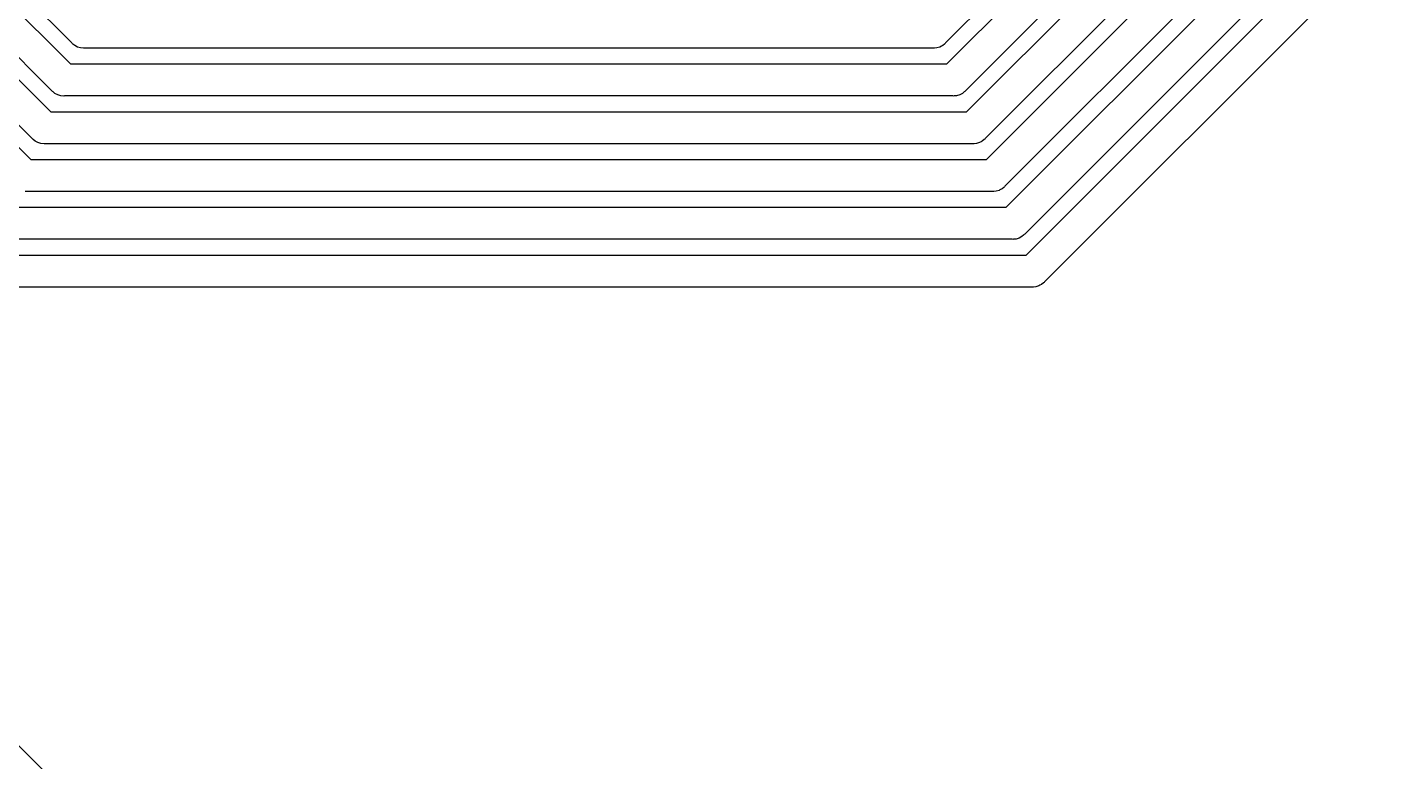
# Model space of a CAD drawing. Extents: x -66 to 211, y -177 to 13.
# Drawn here: x 61.9 to 74.74, y -60.08 to -53.08 of the extents above; entities that cross this region are included whole.
import ezdxf

# ---------------------------------------------------------------- set-up
doc = ezdxf.new("R2010")
doc.units = 0
doc.layers.add('BLACK', color=7, linetype='CONTINUOUS')

msp = doc.modelspace()

# ---------------------------------------------------------------- linework, layer by layer
at = {"layer": 'BLACK', "linetype": 'CONTINUOUS'}
for p, q in [((62.3256, -53.2372), (49.7541, -40.6657)), ((49.7419, -40.8656), (62.3134, -53.4371)), ((62.1372, -53.692), (49.5657, -41.1205)), ((49.5535, -41.3204), (62.125, -53.8919)), ((61.9488, -54.1468), (49.3773, -41.5753)), ((49.3651, -41.7753), (61.9366, -54.3467)), ((71.2235, -54.8015), (77.782, -48.2431)), ((70.6584, -53.4371), (75.7372, -48.3583)), ((78.0369, -48.4193), (71.3997, -55.0564)), ((71.4119, -55.2564), (78.282, -48.3863)), ((75.9917, -48.5349), (70.8345, -53.692)), ((70.8467, -53.8919), (76.192, -48.5466)), ((78.5369, -48.5625), (71.5881, -55.5112)), ((76.4465, -48.7233), (71.0229, -54.1468)), ((71.0351, -54.3467), (76.6963, -48.6855)), ((76.9119, -48.9011), (71.2113, -54.6016)), ((71.6967, -52.1866), (70.6462, -53.2372)), ((62.3304, -53.243), (62.3256, -53.2372)), ((62.3362, -53.2477), (62.3304, -53.243)), ((62.3362, -53.2478), (62.3362, -53.2477)), ((62.3536, -53.262), (62.3362, -53.2478)), ((62.3801, -53.2762), (62.3536, -53.262)), ((62.4088, -53.2849), (62.3801, -53.2762)), ((62.4387, -53.2878), (62.4088, -53.2849)), ((62.4461, -53.2871), (62.4387, -53.2878)), ((70.5256, -53.2871), (62.4461, -53.2871)), ((70.5331, -53.2878), (70.5256, -53.2871)), ((70.5406, -53.2871), (70.5331, -53.2878)), ((70.563, -53.2849), (70.5406, -53.2871)), ((70.5406, -53.2871), (70.5406, -53.2871)), ((70.5917, -53.2762), (70.563, -53.2849)), ((70.606, -53.2686), (70.5917, -53.2762)), ((70.6182, -53.262), (70.606, -53.2686)), ((70.6356, -53.2478), (70.6182, -53.262)), ((70.6414, -53.243), (70.6356, -53.2478)), ((70.6356, -53.2478), (70.6356, -53.2478)), ((70.6462, -53.2372), (70.6414, -53.243)), ((62.3134, -53.4371), (70.6584, -53.4371)), ((62.142, -53.6978), (62.1372, -53.692)), ((70.8345, -53.692), (70.8298, -53.6978)), ((62.1478, -53.7026), (62.142, -53.6978)), ((62.1652, -53.7168), (62.1478, -53.7026)), ((62.1478, -53.7026), (62.1478, -53.7026)), ((62.1917, -53.731), (62.1652, -53.7168)), ((62.2204, -53.7397), (62.1917, -53.731)), ((62.2503, -53.7427), (62.2204, -53.7397)), ((62.2578, -53.7419), (62.2503, -53.7427)), ((70.714, -53.7419), (62.2578, -53.7419)), ((70.7215, -53.7427), (70.714, -53.7419)), ((70.729, -53.7419), (70.7215, -53.7427)), ((70.7514, -53.7397), (70.729, -53.7419)), ((70.729, -53.7419), (70.729, -53.7419)), ((70.7801, -53.731), (70.7514, -53.7397)), ((70.8066, -53.7168), (70.7801, -53.731)), ((70.7801, -53.731), (70.7801, -53.731)), ((70.824, -53.7026), (70.8066, -53.7168)), ((70.8298, -53.6978), (70.824, -53.7026)), ((70.824, -53.7026), (70.824, -53.7026)), ((62.125, -53.8919), (70.8467, -53.8919)), ((61.9536, -54.1526), (61.9488, -54.1468)), ((61.9594, -54.1574), (61.9536, -54.1526)), ((61.9768, -54.1717), (61.9594, -54.1574)), ((61.9594, -54.1574), (61.9594, -54.1574)), ((62.0033, -54.1858), (61.9768, -54.1717)), ((62.032, -54.1945), (62.0033, -54.1858)), ((62.0619, -54.1975), (62.032, -54.1945)), ((62.0694, -54.1967), (62.0619, -54.1975)), ((70.9024, -54.1967), (62.0694, -54.1967)), ((70.9099, -54.1975), (70.9024, -54.1967)), ((70.9173, -54.1967), (70.9099, -54.1975)), ((70.9174, -54.1967), (70.9173, -54.1967)), ((70.9397, -54.1945), (70.9174, -54.1967)), ((70.9685, -54.1858), (70.9397, -54.1945)), ((70.9833, -54.1779), (70.9685, -54.1858)), ((70.995, -54.1717), (70.9833, -54.1779)), ((71.0123, -54.1574), (70.995, -54.1717)), ((71.0182, -54.1526), (71.0123, -54.1574)), ((71.0123, -54.1574), (71.0123, -54.1574)), ((71.0229, -54.1468), (71.0182, -54.1526)), ((61.9366, -54.3467), (71.0351, -54.3467)), ((71.0908, -54.6515), (61.881, -54.6515)), ((71.0983, -54.6523), (71.0908, -54.6515)), ((71.1057, -54.6515), (71.0983, -54.6523)), ((71.1281, -54.6493), (71.1057, -54.6515)), ((71.1057, -54.6515), (71.1057, -54.6515)), ((71.1569, -54.6406), (71.1281, -54.6493)), ((71.1633, -54.6372), (71.1569, -54.6406)), ((71.1833, -54.6265), (71.1633, -54.6372)), ((71.2007, -54.6122), (71.1833, -54.6265)), ((71.2065, -54.6074), (71.2007, -54.6122)), ((71.2007, -54.6122), (71.2007, -54.6122)), ((71.2113, -54.6016), (71.2065, -54.6074)), ((61.7482, -54.8015), (71.2235, -54.8015)), ((71.2792, -55.1063), (61.6926, -55.1063)), ((71.2866, -55.1071), (71.2792, -55.1063)), ((71.2941, -55.1063), (71.2866, -55.1071)), ((71.3165, -55.1041), (71.2941, -55.1063)), ((71.2941, -55.1063), (71.2941, -55.1063)), ((71.3453, -55.0954), (71.3165, -55.1041)), ((71.3717, -55.0813), (71.3453, -55.0954)), ((71.3734, -55.0799), (71.3717, -55.0813)), ((71.3891, -55.067), (71.3734, -55.0799)), ((71.3949, -55.0622), (71.3891, -55.067)), ((71.3891, -55.067), (71.3891, -55.067)), ((71.3997, -55.0564), (71.3949, -55.0622)), ((61.5598, -55.2564), (71.4119, -55.2564)), ((71.4676, -55.5612), (61.5042, -55.5612)), ((71.475, -55.5619), (71.4676, -55.5612)), ((71.4825, -55.5612), (71.475, -55.5619)), ((71.5049, -55.5589), (71.4825, -55.5612)), ((71.4825, -55.5612), (71.4825, -55.5612)), ((71.5336, -55.5502), (71.5049, -55.5589)), ((71.5443, -55.5445), (71.5336, -55.5502)), ((71.5601, -55.5361), (71.5443, -55.5445)), ((71.5775, -55.5218), (71.5601, -55.5361)), ((71.5833, -55.517), (71.5775, -55.5218)), ((71.5775, -55.5218), (71.5775, -55.5218)), ((71.5881, -55.5112), (71.5833, -55.517)), ((60.6567, -58.7661), (75.0369, -73.1463))]:
    msp.add_line(p, q, dxfattribs=at)

doc.saveas('drawing.dxf')
